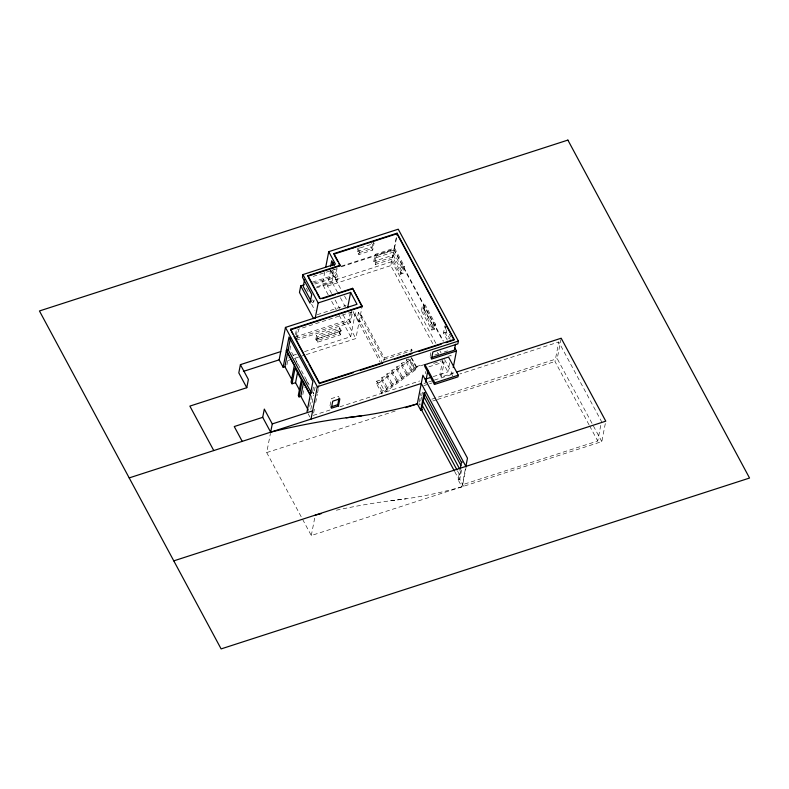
<?xml version="1.0" encoding="UTF-8"?>
<svg xmlns="http://www.w3.org/2000/svg" width="789" height="789" viewBox="0 0 789 789"><rect width="100%" height="100%" fill="white"/><g stroke="black" fill="none" stroke-linecap="round" stroke-linejoin="round"><path stroke-width="0.59" stroke-dasharray="3.94 2.96" d="M605.311 423.575L601.81 441.593L311.29 535.534L266.702 452.58L270.44 433.358M286.89 364.932L288.261 357.871M290.589 345.878L289.948 349.211L309.18 384.993M295.431 334.635L296.378 329.802M296.24 336.144L297.65 328.885M296.812 338.846L298.696 329.181L352.594 311.754L350.474 322.632L296.575 340.059M311.892 302.562L313.766 301.96L314.19 299.781M328.204 294.839L322.435 284.109L324.762 272.097M302.818 394.569L304.189 387.507M315.837 339.24L316.596 335.345L339.724 327.869L341.341 330.867L340.582 334.763L317.454 342.239L315.837 339.24L338.974 331.765L339.724 327.869M331.646 293.538L327.613 286.032L330.69 270.233L341.065 289.524M317.454 342.239L318.214 338.353L316.596 335.345M337.574 292.433L331.922 281.939L333.195 275.4L330.561 270.489M309.712 406.424L312 394.658L313.756 394.086L312.622 391.965M312.72 390.91L314.022 384.243M313.627 283.083L335.591 275.982L337.071 268.359M310.787 409.392L313.529 395.259M315.136 387.004L313.844 393.672L312.671 391.502M316.34 287.896L337.081 281.2L337.978 276.574L333.56 268.359M313.627 413.071L314.781 407.173M315.699 402.459L317.296 394.204M317.533 393.021L318.214 389.48M318.45 388.306L319.131 384.766M373.177 241.907L374.006 243.446L372.714 250.093L358.896 254.561L357.249 251.494L357.89 248.17M359.153 247.49L358.068 253.022L371.885 248.555L372.753 244.126M358.896 254.561L360.188 247.914L374.006 243.446M329.999 405.714L331.38 398.603L338.471 396.315L339.152 397.587M350.474 322.632L348.856 319.624L350.503 311.162M351.549 311.458L349.665 321.133L295.767 338.56M311.29 535.534L315.265 515.109M304.534 351.628L350.701 336.706L355.839 310.284M372.714 250.093L371.057 247.026L372.142 241.483M383.75 361.066L384.351 357.95L361.51 315.452L358.443 312.464L357.239 318.697L360.297 321.675L382.576 363.118M306.221 354.616L355.849 338.56L362.043 306.714M394.579 248.091L404.392 266.347L403.031 273.359L400.21 274.276L392.044 259.088L375.416 264.463L373.769 261.396L375.13 254.383L394.579 248.091L396.64 237.469M375.416 264.463L376.777 257.451L375.13 254.383M432.747 343.679L390.782 265.607L392.044 259.088M400.21 274.276L401.571 267.264L393.415 252.076L396.966 233.761M392.636 257.096L393.997 250.083L375.958 255.922L374.597 262.924L392.636 257.096L401.621 273.813L402.982 266.8M435.893 343.383L391.946 261.623L393.218 255.103L373.769 261.396M381.679 393.277L382.113 391.068L386.807 389.549L387.231 387.369L391.867 385.87L392.281 383.73L396.847 382.251L397.262 380.13L401.759 378.681L402.163 376.59L406.601 375.16L407.006 373.098L411.375 371.688L411.769 369.656L416.079 368.266L381.679 393.277L376.353 383.365L376.787 381.156L381.481 379.637L381.906 377.458L386.541 375.958L386.955 373.818L391.522 372.339L391.936 370.219L396.433 368.769L396.837 366.678L401.276 365.248L401.67 363.187L406.049 361.776L406.443 359.745L408.594 359.054L413.929 368.966L414.117 367.98L409.323 359.064M410.97 352.259L411.572 349.152L384.351 357.95M421.415 310.698L422.362 305.826L425.172 304.909L435.577 324.259L434.631 329.141L431.81 330.049L421.415 310.698L424.226 309.791L425.172 304.909M423.772 305.363L422.815 310.245L433.22 329.595L434.167 324.723M376.353 383.365L379.834 382.241L385.16 392.153L415.823 369.587L416.405 366.609L411.069 356.697M431.81 330.049L432.757 325.176L422.362 305.826M419.215 402.193L420.991 393.021M425.399 373.69L425.853 371.363M421.513 397.114L419.955 405.142L418.989 403.337M421.74 395.97L423.072 389.095M430.113 356.539L431.031 351.786M447.333 340.167L443.487 333.017L444.868 325.896L445.963 327.938M446.278 325.433L444.897 332.563L448.241 338.777M450.253 339.457L446.298 332.1L446.761 329.733M442.866 359.32L439.927 374.45L441.288 376.994L454.415 372.743M441.288 376.994L444.227 361.865L428.575 366.924L427.204 364.38M433.21 376.619L447.905 371.866L449.661 362.841M450.973 356.066L451.101 355.385L448.793 356.135M452.866 376.235L451.9 374.44L452.778 369.952M336.311 510.227A486.123 229.698 -28.3 0 1 390.762 500.749L406.217 498.776A294.514 139.16 -28.3 0 0 461.9 486.833L458.093 479.751L459.898 470.5M460.618 470.806L458.932 479.475L454.336 470.925M463.577 486.29L459.77 479.209L461.575 469.958M461.9 486.833L465.402 468.814M466.26 466.309L462.699 484.643L597.717 440.982L601.504 421.504L558.77 341.992L459.849 373.976M589.058 424.867L554.983 361.48L558.77 341.992M601.81 441.593L557.221 358.64L560.959 339.428M379.834 382.241L410.497 359.676L415.823 369.587M357.249 251.494L371.057 247.026M341.351 266.149L393.987 249.127L443.526 341.292M341.213 266.82L393.849 249.807L442.816 340.887M313.174 276.416L338.52 268.221M376.777 257.451L393.415 252.076M312.336 282.146L333.195 275.4M314.939 284.02L337.978 276.574M322.435 284.109L391.946 261.623M316.853 286.811L331.922 281.939M327.613 286.032L390.782 265.607M401.571 267.264L404.392 266.347M317.227 314.693L346.026 305.382M294.968 337.061L348.856 319.624M360.267 315.856L361.51 315.452L360.297 321.675L359.054 322.08L353.354 311.477M318.214 338.353L341.341 330.867M292.995 355.366L296.457 354.241M287.748 360.583L290.056 359.833M294.682 358.344L300.451 356.48M301.605 356.105L305.067 354.981M432.757 325.176L435.577 324.259M443.487 333.017L446.298 332.1M434.778 355.03L439.443 353.521M444.108 352.012L447.61 350.878M416.405 366.609L423.338 364.36M414.117 367.98L423.368 364.991M433.644 363.394L441.485 360.859M313.174 415.428L331.755 409.422M339.881 406.799L419.669 380.998M423.94 383.484L427.441 382.349M428.605 381.975L433.26 380.466M434.423 380.091L451.9 374.44M423.742 385.653L428.407 384.144M429.571 383.77L431.899 383.02M266.702 452.58L397.469 410.3M431.879 399.175L557.221 358.64M432.757 400.999L436.258 399.865M437.422 399.49L554.983 361.48M458.093 479.751L459.77 479.209M390.762 500.749L406.217 498.776M589.639 425.942L597.717 440.982M449.266 334.072L450.913 337.14M424.226 309.791L434.631 329.141M393.218 255.103L403.031 273.359M439.946 350.908L441.1 353.058M444.572 359.518L452.087 373.503M437.412 352.348L438.576 354.517M442.077 361.027L447.905 371.866M411.572 349.152L412.282 350.474L383.819 359.676L358.443 312.464M410.941 357.378L416.267 367.289M406.443 359.745L411.769 369.656M406.049 361.776L411.375 371.688M401.67 363.187L407.006 373.098M401.276 365.248L406.601 375.16M457.482 470.865L459.78 475.146M396.837 366.678L402.163 376.59M396.433 368.769L401.759 378.681M391.936 370.219L397.262 380.13M391.522 372.339L396.847 382.251M332.337 269.937L335.591 275.982M331.39 270.607L337.081 281.2M386.955 373.818L392.281 383.73M344.517 295.954L347.397 301.319M353.166 312.04L380.18 362.299M386.541 375.958L391.867 385.87M340.394 297.69L346.598 309.229M381.906 377.458L387.231 387.369M381.481 379.637L386.807 389.549M335.108 299.968L339.714 308.548M343.176 314.979L355.849 338.56M376.787 381.156L382.113 391.068M331.666 301.28L336.282 309.87M339.162 315.235L350.701 336.706M338.974 331.765L340.582 334.763M306.3 288.074L308.598 292.344M312.612 299.82L313.766 301.96M311.586 304.209L314.969 310.501M296.122 361.273L297.828 364.449M306.359 380.328L308.075 383.503M308.164 413.821L309.87 416.996M317.405 336.844L316.645 340.74L339.773 333.264L340.532 329.368L317.405 336.844"/><path stroke-width="1.18" d="M280.746 351.598L240.408 364.646L238.811 372.881L246.779 387.705L189.863 406.108L213.76 450.558M246.779 387.705L248.377 379.46L240.408 364.646M270.676 432.165L262.707 417.342L264.315 409.096L272.274 423.92L270.676 432.165A486.123 229.698 -28.3 0 1 346.174 417.805L361.628 415.823A294.514 139.16 -28.3 0 0 417.312 403.879L422.884 375.219L467.473 458.172L465.875 466.407L421.287 383.464L129.199 477.907M287.64 352.555L284.898 366.678L283.133 367.25L279.148 359.843L285.45 327.415L357.003 304.278L350.632 292.423L318.174 302.917L315.166 318.391M283.133 367.25L286.328 350.77L288.093 350.198L290.549 337.564M286.417 350.346L289.001 337.021L312.908 381.481L310.314 394.806L286.417 350.346L288.182 349.783L311.507 393.178M292.788 334.151L290.589 329.279L362.151 306.142L352.575 288.32L320.324 298.755L307.917 275.686L340.177 265.252L333.915 253.614L397.084 233.189L454.208 339.448L319.476 383.01L290.589 329.279M304.219 284.77L300.737 285.894L299.465 292.433L313.578 318.677M454.77 347.85L456.456 350.997L431.475 359.084L432.865 351.953L457.847 343.876L458.389 341.075L398.248 229.204L328.737 251.681L335.394 264.078L302.937 274.582L302.434 277.176L311.724 294.445L310.028 303.163L300.737 285.894M304.505 279.908L303.232 286.446L311.32 301.487M307.917 275.686L307.809 276.258L340.069 265.834L340.177 265.252M297.67 371.806L295.559 382.675L292.029 383.809L295.086 368.118L301.359 379.805L298.311 395.496L299.061 396.887L300.826 396.315L303.568 382.192M299.061 396.887L302.266 380.406L310.235 395.23L307.029 411.71M325.699 267.293L328.737 251.681M330.66 266.238L331.725 260.784L334.368 265.696M333.915 253.614L333.806 254.186L396.966 233.761L397.084 233.189M332.435 265.666L333.066 262.392M311.014 419.117L317.316 386.699L285.45 327.415M353.482 247.825L353.59 247.253M347.624 307.897L350.632 292.423M290.48 329.861L362.043 306.714L352.575 288.32M338.451 405.96L339.842 398.859L332.751 401.147L331.37 408.248L338.451 405.96L337.771 404.688L338.925 398.77M362.043 306.714L362.151 306.142M425.005 364.626L424.679 366.293L434.443 384.47L457.975 376.866L458.301 375.189L448.527 357.013L425.005 364.626L434.769 382.803L434.443 384.47M425.636 382.054L427.894 370.416M422.401 409.688L420.724 410.231L424.097 392.883L424.936 392.606L421.563 409.964L454.336 470.925M455.519 344.251L454.365 350.188L430.794 357.812M453.241 367.575L456.456 350.997M460.125 469.337L461.466 462.403L424.097 392.883M322.514 298.587L335.187 294.484M337.485 293.745L352.466 288.902M243.416 371.392L279.148 359.843M320.531 383.207L353.334 372.605M360.366 370.327L382.626 363.127M394.342 359.34L411.917 353.659M418.949 351.391L441.209 344.191M445.893 342.673L454.089 340.02L396.966 233.761M317.316 386.699L458.389 341.075M262.707 417.342L234.254 426.543L242.223 441.357M272.274 423.92L312.612 410.872M330.68 406.986L337.771 404.688M425.379 379.154L430.972 377.339M456.752 371.994L561.186 338.225L605.774 421.168L173.787 560.861M434.769 382.803L458.301 375.189M405.635 407.657L417.312 403.879L420.724 410.231M461.466 462.403L462.305 462.127M361.628 415.823L346.174 417.805M424.097 396.946L460.894 465.402M423.249 401.285L459.474 468.666M422.411 405.625L456.9 469.79M334.378 255.242L337.791 261.593M338.925 263.713L340.069 265.834M308.371 277.314L315.699 290.944M316.833 293.035L319.644 298.281M302.937 274.582L318.174 302.917M293.942 336.301L307.809 362.092M308.963 364.242L319.367 383.582M286.328 350.77L294.297 365.583L291.092 382.073L292.029 383.809M295.559 382.675L299.554 390.101M284.898 366.678L291.723 379.381M300.826 396.315L308.223 410.083M315.265 515.109A486.123 229.698 -28.3 0 1 321.143 513.678M567.883 140.087L39.45 310.965L221.117 648.913L749.55 478.035L567.883 140.087"/></g></svg>
